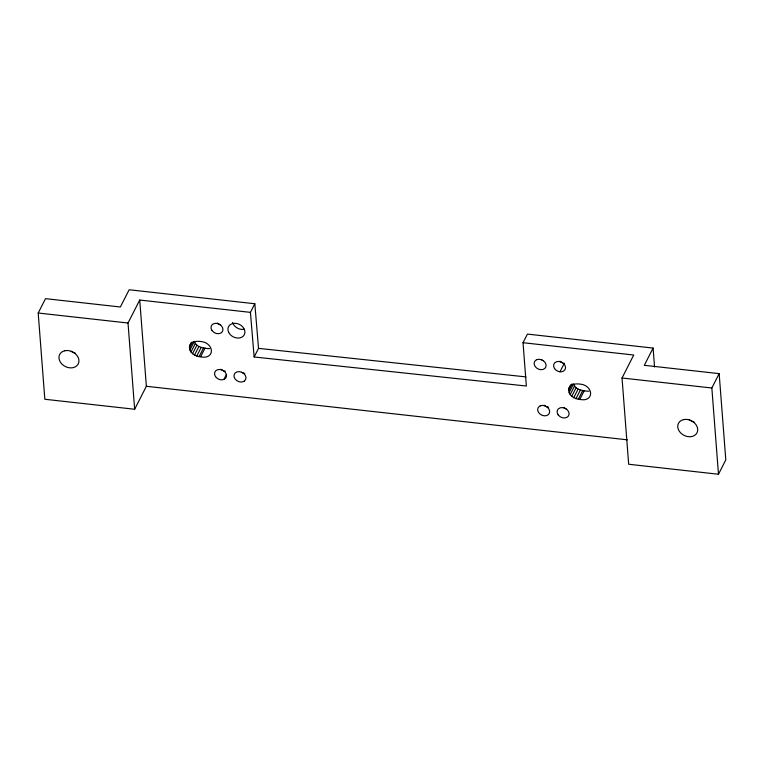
<?xml version="1.0" encoding="UTF-8"?>
<svg xmlns="http://www.w3.org/2000/svg" width="764" height="764" viewBox="0 0 764 764"><rect width="100%" height="100%" fill="white"/><g stroke="black" fill="none" stroke-linecap="round" stroke-linejoin="round"><path stroke-width="1.15" d="M189.472 347.964C189.195 340.954 196.854 340.887 201.82 341.642A9.378 7.373 27 0 1 211.408 350.399A9.378 7.373 27 0 1 203.023 357.16C197.322 356.654 190.226 354.83 189.472 347.964L192.394 342.215M568.693 390.538C568.406 383.538 576.066 383.461 581.041 384.216A9.378 7.373 27 0 1 590.62 392.982A9.378 7.373 27 0 1 582.235 399.744C576.543 399.238 569.447 397.414 568.693 390.538L572.102 383.834M254.823 303.747L250.43 312.361L139.726 300.042L146.363 386.288L134.655 409.256L44.837 399.266L38.2 313.02L45.515 298.657L120.368 306.994L129.145 289.757L254.823 303.747L258.528 348.365L254.135 356.979L526.358 386.03L523.025 342.702L527.418 334.088L653.096 348.078L654.547 366.978M134.655 409.256L128.018 323.019L139.726 300.042M189.625 345.987L191.353 342.301M189.93 350.007L194.323 341.384C196.319 347.066 202.345 347.868 207.407 348.546A9.378 7.373 27 0 0 209.708 348.546M190.971 351.975L195.364 343.361M192.528 353.742L196.911 345.127M194.476 355.184L198.869 346.569M196.711 356.196L201.094 347.582M199.051 356.721L203.444 348.107M200.674 356.645L205.067 348.021M223.871 379.479L226.316 374.685M559.955 371.82L564.348 363.206M568.836 388.561L570.794 384.731M569.151 392.581L573.535 383.967C575.54 389.64 581.566 390.442 586.628 391.13A9.378 7.373 27 0 0 588.929 391.12M570.192 394.549L574.585 385.935M571.739 396.315L576.132 387.701M573.697 397.757L578.09 389.143M575.922 398.779L580.315 390.156M578.272 399.295L582.655 390.681M579.895 399.219L584.279 390.605M653.096 348.078L644.31 365.307L719.163 373.634L725.8 459.88L718.485 474.243L628.667 464.245L622.03 377.999L633.738 355.021L523.025 342.702M718.485 474.243L711.847 387.997L719.163 373.634M258.528 348.365L526.014 376.91M38.2 313.02L128.018 323.019M622.03 377.999L711.847 387.997M146.363 386.288L627.339 439.816M250.43 312.361L254.135 356.979M75.33 353.169A10.419 8.184 27 0 1 71.205 351.344M548.456 407.183A6.255 4.909 27 0 1 544.102 405.197M543.338 360.694A6.255 4.909 27 0 1 541.857 360.016M562.781 362.862A6.255 4.909 27 0 1 560.002 361.219M566.334 408.998A6.255 4.909 27 0 1 563.545 407.365M220.204 324.729A6.255 4.909 27 0 1 217.425 323.096M225.323 371.218A6.255 4.909 27 0 1 220.968 369.232M244.767 373.386A6.255 4.909 27 0 1 241.72 372.354M244.385 329.255A8.862 6.962 27 0 1 232.571 322.437M694.094 422.043A10.419 8.184 27 0 1 689.243 419.684M244.49 380.959L243.315 381.637A6.255 4.909 27 0 1 234.051 376.614A6.255 4.909 27 0 1 241.653 372.192A6.255 4.909 27 0 1 244.49 380.959M536.777 359.672L535.602 360.35A6.255 4.909 27 0 0 538.448 369.117A6.255 4.909 27 0 0 546.05 364.695A6.255 4.909 27 0 0 536.777 359.672M540.329 405.808L539.155 406.496A6.255 4.909 27 0 0 541.991 415.263A6.255 4.909 27 0 0 549.602 410.841A6.255 4.909 27 0 0 540.329 405.808M64.797 350.743L62.591 351.545A10.419 8.184 27 0 0 60.48 362.308A10.419 8.184 27 0 0 73.124 367.656L75.33 366.844A10.419 8.184 27 0 0 77.431 356.091A10.419 8.184 27 0 0 64.797 350.743M683.56 419.608L681.354 420.42A10.419 8.184 27 0 0 679.253 431.173A10.419 8.184 27 0 0 691.888 436.521L694.094 435.709A10.419 8.184 27 0 0 696.195 424.956A10.419 8.184 27 0 0 683.56 419.608M212 330.535A6.255 4.909 27 0 0 222.372 331.681A6.255 4.909 27 0 0 216.584 323.344A6.255 4.909 27 0 0 212 330.535M228.675 332.359A8.862 6.962 27 0 0 243.324 336.084A8.862 6.962 27 0 0 237.289 323.611A8.862 6.962 27 0 0 228.675 332.359M215.543 376.671A6.255 4.909 27 0 0 225.915 377.827A6.255 4.909 27 0 0 220.137 369.489A6.255 4.909 27 0 0 215.543 376.671M554.578 368.659A6.255 4.909 27 0 0 564.949 369.814A6.255 4.909 27 0 0 559.162 361.477A6.255 4.909 27 0 0 554.578 368.659M558.121 414.804A6.255 4.909 27 0 0 568.492 415.95A6.255 4.909 27 0 0 562.715 407.613A6.255 4.909 27 0 0 558.121 414.804"/></g></svg>
